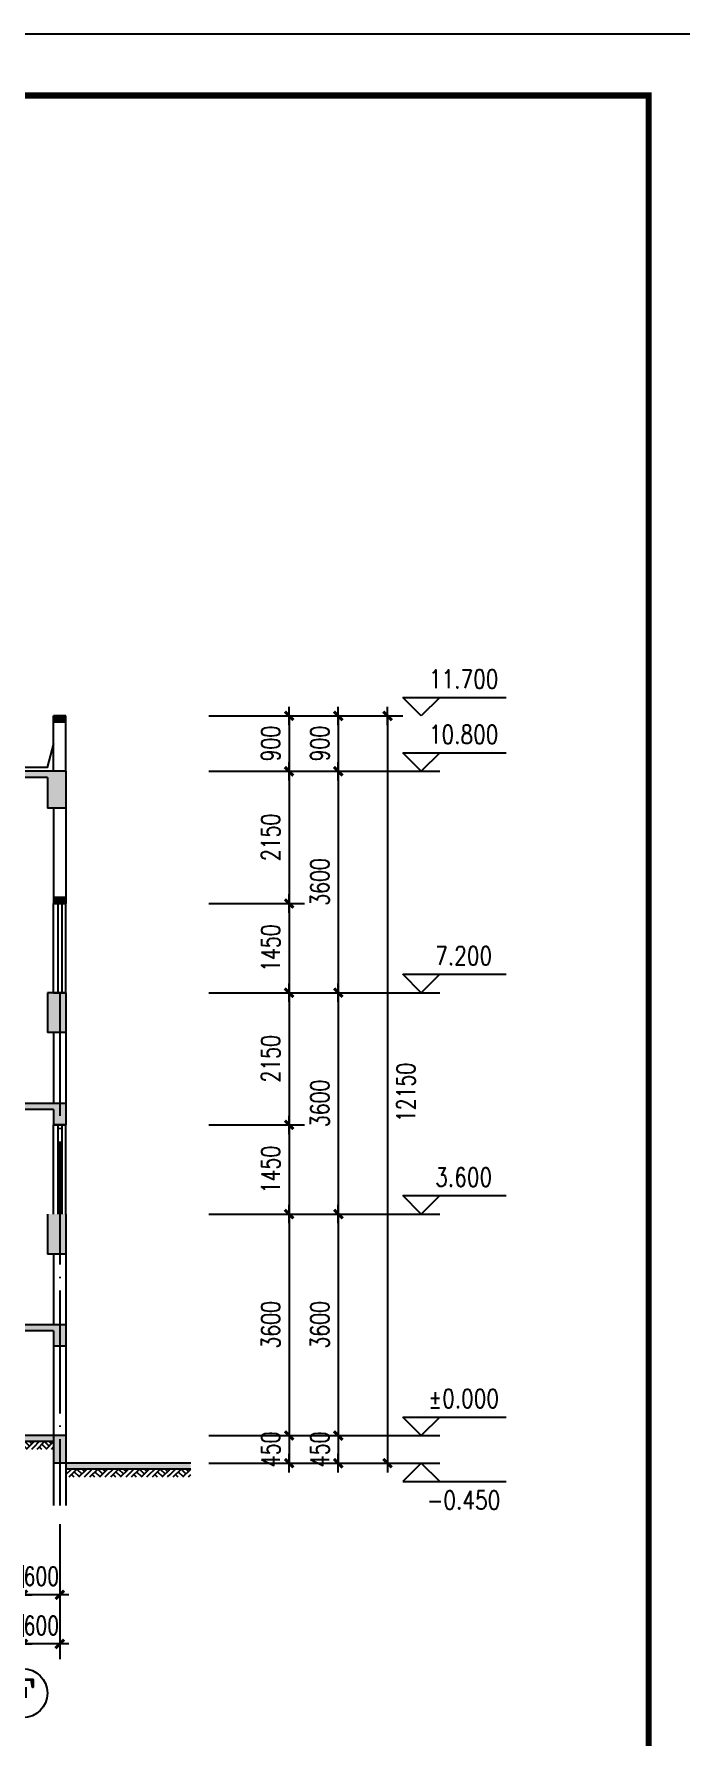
# Model space of a CAD drawing. Extents: x -105837 to 547563, y 466041 to 508041.
# Drawn here: x 298967 to 309488, y 480353 to 508041 of the extents above; entities that cross this region are included whole.
import ezdxf
from ezdxf.enums import TextEntityAlignment as Align

# ---------------------------------------------------------------- set-up
doc = ezdxf.new("R2010")
doc.units = 0
doc.header["$LTSCALE"] = 1000
doc.header["$MEASUREMENT"] = 0
doc.linetypes.add('DOTE', pattern=[2.42, 2, -0.2, 0.02, -0.2])
doc.layers.get('0').update_dxf_attribs({"linetype": 'CONTINUOUS'})
doc.layers.get('DEFPOINTS').update_dxf_attribs({"linetype": 'CONTINUOUS'})
for name, color, linetype in [('AXIS', 3, 'CONTINUOUS'), ('AXIS_TEXT', 7, 'CONTINUOUS'), ('COLUMN', 4, 'CONTINUOUS'), ('DOTE', 1, 'DOTE'), ('PUB_DIM', 3, 'CONTINUOUS'), ('PUB_TITLE', 4, 'CONTINUOUS'), ('t-填充', 8, 'CONTINUOUS'), ('WALL', 255, 'CONTINUOUS'), ('WINDOW', 4, 'CONTINUOUS'), ('WINDOW_TEXT', 7, 'CONTINUOUS')]:
    doc.layers.add(name, color=color, linetype=linetype)
doc.styles.add('COMPLEX', font='COMPLEX.shx')
doc.styles.add('DIM_FONT', font='SIMPLEX.shx', dxfattribs={"width": 0.75})
doc.styles.add('SIMPLEX', font='SIMPLEX.SHX')
doc.dimstyles.new('DIMN', dxfattribs={"dimtxt": 300, "dimasz": 1, "dimexe": 250, "dimexo": 300, "dimgap": 150, "dimtad": 1, "dimdec": 0, "dimzin": 0, "dimdsep": 46, "dimtxsty": 'DIM_FONT', "dimblk": '_DIMX', "dimcen": 0.09, "dimclrt": 7, "dimadec": 0, "dimazin": 0, "dimtfac": 1, "dimtdec": 0, "dimtix": 1, "dimtmove": 2, "dimatfit": 3, "dimldrblk": '_DIMX', "dimfxl": 1, "dimtolj": 1, "dimtzin": 0, "dimarcsym": 0})

# ---------------------------------------------------------------- blocks, each defined once
blk = doc.blocks.new('_DIMX')
blk.add_line((-150, 0), (150, 0))
at = {"const_width": 50}
blk.add_lwpolyline([(-70, -70), (70, 70)], dxfattribs=at)
blk = doc.blocks.new('*D510')
at = {"layer": 'DEFPOINTS', "color": 0, "transparency": 16777216}
for p in [(301933, 496954), (301933, 484804), (304715, 484804)]:
    blk.add_point(p, dxfattribs=at)
at = {"layer": 'PUB_DIM', "color": 0, "lineweight": -2, "transparency": 16777216}
for p, q in [((302233, 496954), (304965, 496954)), ((304715, 496953), (304715, 484805)), ((302233, 484804), (304965, 484804))]:
    blk.add_line(p, q, dxfattribs=at)
for p, rotation in [((304715, 496954), 90), ((304715, 484804), 270)]:
    blk.add_blockref('_DIMX', p, dxfattribs=dict(at, rotation=rotation))
at = {"layer": 'PUB_DIM', "color": 7, "transparency": 16777216, "insert": (305015, 490831), "char_height": 300, "attachment_point": 5, "rotation": 90, "style": 'DIM_FONT'}
blk.add_mtext('\\A1;12150', dxfattribs=at)
blk = doc.blocks.new('*D511')
at = {"layer": 'DEFPOINTS', "color": 0, "transparency": 16777216}
for p in [(298785, 484114), (299385, 484114), (298785, 482665)]:
    blk.add_point(p, dxfattribs=at)
at = {"layer": 'PUB_DIM', "color": 0, "lineweight": -2, "transparency": 16777216}
for p, q in [((298785, 483814), (298785, 482415)), ((299385, 483814), (299385, 482415)), ((298784, 482665), (298783, 482665)), ((299385, 482665), (298785, 482665)), ((299386, 482665), (299387, 482665))]:
    blk.add_line(p, q, dxfattribs=at)
for p, rotation in [((298785, 482665), 5.546887364472372e-12), ((299385, 482665), 180.0000000000055)]:
    blk.add_blockref('_DIMX', p, dxfattribs=dict(at, rotation=rotation))
at = {"layer": 'PUB_DIM', "color": 7, "transparency": 16777216, "insert": (299085, 482965), "char_height": 300, "attachment_point": 5, "style": 'DIM_FONT'}
blk.add_mtext('\\A1;600', dxfattribs=at)
blk = doc.blocks.new('*D512')
at = {"layer": 'DEFPOINTS', "color": 0, "transparency": 16777216}
for p in [(298785, 483314), (299385, 483314), (298785, 481865)]:
    blk.add_point(p, dxfattribs=at)
at = {"layer": 'PUB_DIM', "color": 0, "lineweight": -2, "transparency": 16777216}
for p, q in [((298785, 483014), (298785, 481615)), ((299385, 483014), (299385, 481615)), ((298784, 481865), (298783, 481865)), ((299385, 481865), (298785, 481865)), ((299386, 481865), (299387, 481865))]:
    blk.add_line(p, q, dxfattribs=at)
for p, rotation in [((298785, 481865), 5.546887364472372e-12), ((299385, 481865), 180.0000000000055)]:
    blk.add_blockref('_DIMX', p, dxfattribs=dict(at, rotation=rotation))
at = {"layer": 'PUB_DIM', "color": 7, "transparency": 16777216, "insert": (299085, 482165), "char_height": 300, "attachment_point": 5, "style": 'DIM_FONT'}
blk.add_mtext('\\A1;600', dxfattribs=at)
blk = doc.blocks.new('_axiso')
blk.add_circle((0, 0), 0.5)
at = {"layer": 'AXIS_TEXT', "style": 'COMPLEX', "width": 1.041667}
blk.add_attdef('A', text='', height=0.56, dxfattribs=at).set_placement((-0.25, -0.28), (0.25, -0.28), align=Align.FIT)
blk = doc.blocks.new('*D514')
at = {"layer": 'DEFPOINTS', "color": 0, "transparency": 16777216}
for p in [(301512, 485254), (301512, 484804), (303115, 484804)]:
    blk.add_point(p, dxfattribs=at)
at = {"layer": 'PUB_DIM', "color": 0, "lineweight": -2, "transparency": 16777216}
for p, q in [((301812, 485254), (303365, 485254)), ((303115, 485255), (303115, 485256)), ((303115, 485254), (303115, 484804)), ((301812, 484804), (303365, 484804)), ((303115, 484803), (303115, 484802))]:
    blk.add_line(p, q, dxfattribs=at)
for p, rotation in [((303115, 485254), 270), ((303115, 484804), 90)]:
    blk.add_blockref('_DIMX', p, dxfattribs=dict(at, rotation=rotation))
at = {"layer": 'PUB_DIM', "color": 7, "transparency": 16777216, "insert": (302815, 485029), "char_height": 300, "attachment_point": 5, "rotation": 90, "style": 'DIM_FONT'}
blk.add_mtext('\\A1;450', dxfattribs=at)
blk = doc.blocks.new('*D515')
at = {"layer": 'DEFPOINTS', "color": 0, "transparency": 16777216}
for p in [(301512, 488854), (301512, 485254), (303115, 485254)]:
    blk.add_point(p, dxfattribs=at)
at = {"layer": 'PUB_DIM', "color": 0, "lineweight": -2, "transparency": 16777216}
for p, q in [((301812, 488854), (303365, 488854)), ((303115, 488853), (303115, 485255)), ((301812, 485254), (303365, 485254))]:
    blk.add_line(p, q, dxfattribs=at)
for p, rotation in [((303115, 488854), 90), ((303115, 485254), 270)]:
    blk.add_blockref('_DIMX', p, dxfattribs=dict(at, rotation=rotation))
at = {"layer": 'PUB_DIM', "color": 7, "transparency": 16777216, "insert": (302815, 487054), "char_height": 300, "attachment_point": 5, "rotation": 90, "style": 'DIM_FONT'}
blk.add_mtext('\\A1;3600', dxfattribs=at)
blk = doc.blocks.new('*D516')
at = {"layer": 'DEFPOINTS', "color": 0, "transparency": 16777216}
for p in [(301933, 485254), (301933, 484804), (303915, 484804)]:
    blk.add_point(p, dxfattribs=at)
at = {"layer": 'PUB_DIM', "color": 0, "lineweight": -2, "transparency": 16777216}
for p, q in [((302233, 485254), (304165, 485254)), ((303915, 485255), (303915, 485256)), ((303915, 485254), (303915, 484804)), ((302233, 484804), (304165, 484804)), ((303915, 484803), (303915, 484802))]:
    blk.add_line(p, q, dxfattribs=at)
for p, rotation in [((303915, 485254), 270), ((303915, 484804), 90)]:
    blk.add_blockref('_DIMX', p, dxfattribs=dict(at, rotation=rotation))
at = {"layer": 'PUB_DIM', "color": 7, "transparency": 16777216, "insert": (303615, 485029), "char_height": 300, "attachment_point": 5, "rotation": 90, "style": 'DIM_FONT'}
blk.add_mtext('\\A1;450', dxfattribs=at)
blk = doc.blocks.new('*D517')
at = {"layer": 'DEFPOINTS', "color": 0, "transparency": 16777216}
for p in [(301933, 488854), (301933, 485254), (303915, 485254)]:
    blk.add_point(p, dxfattribs=at)
at = {"layer": 'PUB_DIM', "color": 0, "lineweight": -2, "transparency": 16777216}
for p, q in [((302233, 488854), (304165, 488854)), ((303915, 488853), (303915, 485255)), ((302233, 485254), (304165, 485254))]:
    blk.add_line(p, q, dxfattribs=at)
for p, rotation in [((303915, 488854), 90), ((303915, 485254), 270)]:
    blk.add_blockref('_DIMX', p, dxfattribs=dict(at, rotation=rotation))
at = {"layer": 'PUB_DIM', "color": 7, "transparency": 16777216, "insert": (303615, 487054), "char_height": 300, "attachment_point": 5, "rotation": 90, "style": 'DIM_FONT'}
blk.add_mtext('\\A1;3600', dxfattribs=at)
blk = doc.blocks.new('_WBLK')
for p, q in [((-0.5, 0.5), (0.5, 0.5)), ((0.5, 0.167), (-0.5, 0.167)), ((0.5, -0.167), (-0.5, -0.167)), ((-0.5, -0.5), (0.5, -0.5))]:
    blk.add_line(p, q)
at = {"layer": 'WINDOW_TEXT', "style": 'SIMPLEX', "flags": 9}
blk.add_attdef('A', text='', height=1, dxfattribs=at).set_placement((0, 1.5), align=Align.MIDDLE)
blk = doc.blocks.new('*D518')
at = {"layer": 'DEFPOINTS', "color": 0, "transparency": 16777216}
for p in [(301512, 496954), (301512, 496054), (303115, 496054)]:
    blk.add_point(p, dxfattribs=at)
at = {"layer": 'PUB_DIM', "color": 0, "lineweight": -2, "transparency": 16777216}
for p, q in [((301812, 496954), (303365, 496954)), ((303115, 496953), (303115, 496055)), ((301812, 496054), (303365, 496054))]:
    blk.add_line(p, q, dxfattribs=at)
for p, rotation in [((303115, 496954), 90), ((303115, 496054), 270)]:
    blk.add_blockref('_DIMX', p, dxfattribs=dict(at, rotation=rotation))
at = {"layer": 'PUB_DIM', "color": 7, "transparency": 16777216, "insert": (302815, 496504), "char_height": 300, "attachment_point": 5, "rotation": 90, "style": 'DIM_FONT'}
blk.add_mtext('\\A1;900', dxfattribs=at)
blk = doc.blocks.new('*D519')
at = {"layer": 'DEFPOINTS', "color": 0, "transparency": 16777216}
for p in [(301512, 496054), (301512, 493904), (303115, 493904)]:
    blk.add_point(p, dxfattribs=at)
at = {"layer": 'PUB_DIM', "color": 0, "lineweight": -2, "transparency": 16777216}
for p, q in [((301812, 496054), (303365, 496054)), ((303115, 496053), (303115, 493905)), ((301812, 493904), (303365, 493904))]:
    blk.add_line(p, q, dxfattribs=at)
for p, rotation in [((303115, 496054), 90), ((303115, 493904), 270)]:
    blk.add_blockref('_DIMX', p, dxfattribs=dict(at, rotation=rotation))
at = {"layer": 'PUB_DIM', "color": 7, "transparency": 16777216, "insert": (302815, 494979), "char_height": 300, "attachment_point": 5, "rotation": 90, "style": 'DIM_FONT'}
blk.add_mtext('\\A1;2150', dxfattribs=at)
blk = doc.blocks.new('*D520')
at = {"layer": 'DEFPOINTS', "color": 0, "transparency": 16777216}
for p in [(301933, 496954), (301933, 496054), (303915, 496054)]:
    blk.add_point(p, dxfattribs=at)
at = {"layer": 'PUB_DIM', "color": 0, "lineweight": -2, "transparency": 16777216}
for p, q in [((302233, 496954), (304165, 496954)), ((303915, 496953), (303915, 496055)), ((302233, 496054), (304165, 496054))]:
    blk.add_line(p, q, dxfattribs=at)
for p, rotation in [((303915, 496954), 90), ((303915, 496054), 270)]:
    blk.add_blockref('_DIMX', p, dxfattribs=dict(at, rotation=rotation))
at = {"layer": 'PUB_DIM', "color": 7, "transparency": 16777216, "insert": (303615, 496504), "char_height": 300, "attachment_point": 5, "rotation": 90, "style": 'DIM_FONT'}
blk.add_mtext('\\A1;900', dxfattribs=at)
blk = doc.blocks.new('*D521')
at = {"layer": 'DEFPOINTS', "color": 0, "transparency": 16777216}
for p in [(301512, 490304), (301512, 488854), (303115, 488854)]:
    blk.add_point(p, dxfattribs=at)
at = {"layer": 'PUB_DIM', "color": 0, "lineweight": -2, "transparency": 16777216}
for p, q in [((301812, 490304), (303365, 490304)), ((303115, 490303), (303115, 488855)), ((301812, 488854), (303365, 488854))]:
    blk.add_line(p, q, dxfattribs=at)
for p, rotation in [((303115, 490304), 90), ((303115, 488854), 270)]:
    blk.add_blockref('_DIMX', p, dxfattribs=dict(at, rotation=rotation))
at = {"layer": 'PUB_DIM', "color": 7, "transparency": 16777216, "insert": (302815, 489579), "char_height": 300, "attachment_point": 5, "rotation": 90, "style": 'DIM_FONT'}
blk.add_mtext('\\A1;1450', dxfattribs=at)
blk = doc.blocks.new('*D522')
at = {"layer": 'DEFPOINTS', "color": 0, "transparency": 16777216}
for p in [(301512, 492454), (301512, 490304), (303115, 490304)]:
    blk.add_point(p, dxfattribs=at)
at = {"layer": 'PUB_DIM', "color": 0, "lineweight": -2, "transparency": 16777216}
for p, q in [((301812, 492454), (303365, 492454)), ((303115, 492453), (303115, 490305)), ((301812, 490304), (303365, 490304))]:
    blk.add_line(p, q, dxfattribs=at)
for p, rotation in [((303115, 492454), 90), ((303115, 490304), 270)]:
    blk.add_blockref('_DIMX', p, dxfattribs=dict(at, rotation=rotation))
at = {"layer": 'PUB_DIM', "color": 7, "transparency": 16777216, "insert": (302815, 491379), "char_height": 300, "attachment_point": 5, "rotation": 90, "style": 'DIM_FONT'}
blk.add_mtext('\\A1;2150', dxfattribs=at)
blk = doc.blocks.new('*D523')
at = {"layer": 'DEFPOINTS', "color": 0, "transparency": 16777216}
for p in [(301933, 492454), (301933, 488854), (303915, 488854)]:
    blk.add_point(p, dxfattribs=at)
at = {"layer": 'PUB_DIM', "color": 0, "lineweight": -2, "transparency": 16777216}
for p, q in [((302233, 492454), (304165, 492454)), ((303915, 492453), (303915, 488855)), ((302233, 488854), (304165, 488854))]:
    blk.add_line(p, q, dxfattribs=at)
for p, rotation in [((303915, 492454), 90), ((303915, 488854), 270)]:
    blk.add_blockref('_DIMX', p, dxfattribs=dict(at, rotation=rotation))
at = {"layer": 'PUB_DIM', "color": 7, "transparency": 16777216, "insert": (303615, 490654), "char_height": 300, "attachment_point": 5, "rotation": 90, "style": 'DIM_FONT'}
blk.add_mtext('\\A1;3600', dxfattribs=at)
blk = doc.blocks.new('*D524')
at = {"layer": 'DEFPOINTS', "color": 0, "transparency": 16777216}
for p in [(301512, 493904), (301512, 492454), (303115, 492454)]:
    blk.add_point(p, dxfattribs=at)
at = {"layer": 'PUB_DIM', "color": 0, "lineweight": -2, "transparency": 16777216}
for p, q in [((301812, 493904), (303365, 493904)), ((303115, 493903), (303115, 492455)), ((301812, 492454), (303365, 492454))]:
    blk.add_line(p, q, dxfattribs=at)
for p, rotation in [((303115, 493904), 90), ((303115, 492454), 270)]:
    blk.add_blockref('_DIMX', p, dxfattribs=dict(at, rotation=rotation))
at = {"layer": 'PUB_DIM', "color": 7, "transparency": 16777216, "insert": (302815, 493179), "char_height": 300, "attachment_point": 5, "rotation": 90, "style": 'DIM_FONT'}
blk.add_mtext('\\A1;1450', dxfattribs=at)
blk = doc.blocks.new('*D525')
at = {"layer": 'DEFPOINTS', "color": 0, "transparency": 16777216}
for p in [(301933, 496054), (301933, 492454), (303915, 492454)]:
    blk.add_point(p, dxfattribs=at)
at = {"layer": 'PUB_DIM', "color": 0, "lineweight": -2, "transparency": 16777216}
for p, q in [((302233, 496054), (304165, 496054)), ((303915, 496053), (303915, 492455)), ((302233, 492454), (304165, 492454))]:
    blk.add_line(p, q, dxfattribs=at)
for p, rotation in [((303915, 496054), 90), ((303915, 492454), 270)]:
    blk.add_blockref('_DIMX', p, dxfattribs=dict(at, rotation=rotation))
at = {"layer": 'PUB_DIM', "color": 7, "transparency": 16777216, "insert": (303615, 494254), "char_height": 300, "attachment_point": 5, "rotation": 90, "style": 'DIM_FONT'}
blk.add_mtext('\\A1;3600', dxfattribs=at)
blk = doc.blocks.new('$LinePat$素土夯实')
at = {"color": 0}
for p, q in [((0, -210), (210, 0)), ((120, -300), (420, 0)), ((420, 0), (608, -188)), ((495, -300), (795, 0)), ((615, 0), (705, -90)), ((210, -210), (300, -300)), ((315, -105), (502, -293)), ((705, -300), (795, -210))]:
    blk.add_line(p, q, dxfattribs=at)

msp = doc.modelspace()

# ---------------------------------------------------------------- hatches: boundary and pattern name
at = {"layer": 't-填充'}
for points in [[(299485.16555, 496954.42051), (299485.16555, 496854.42051), (299285.16555, 496854.42051), (299285.16555, 496954.42051)], [(299185.16555, 495954.42051), (291785.16555, 495954.42051), (291785.16555, 495454.42051), (291485.16555, 495454.42051), (291485.16555, 496054.42051), (293285.16555, 496054.42051), (299485.16555, 496054.42051), (299485.16555, 495454.42051), (299185.16555, 495454.42051)], [(299485.16555, 494004.42051), (299485.16555, 493904.42051), (299285.16555, 493904.42051), (299285.16555, 494004.42051)], [(299185.16555, 492454.42051), (299485.16555, 492454.42051), (299485.16555, 491804.42051), (299185.16555, 491804.42051)], [(299185.16555, 488854.42051), (299485.16555, 488854.42051), (299485.16555, 488204.42051), (299185.16555, 488204.42051)]]:
    msp.add_hatch(color=256, dxfattribs=at).paths.add_polyline_path(points)
h = msp.add_hatch(color=256, dxfattribs=at)
h.paths.add_polyline_path([(299385.16555, 490654.42051), (299485.16555, 490654.42051), (299485.16555, 490304.42051), (299385.16555, 490304.42051)])
h.paths.add_polyline_path([(299385.16555, 490304.42051), (299285.16555, 490304.42051), (299285.16555, 490554.42051), (298785.16555, 490554.42051), (298785.16555, 490654.42051), (299385.16555, 490654.42051)])
h.paths.add_polyline_path([(298785.16555, 490654.42051), (298785.16555, 490554.42051), (297135.16555, 490554.42051), (297135.16555, 490304.42051), (296885.16555, 490304.42051), (296885.16555, 490654.42051)])
h = msp.add_hatch(color=256, dxfattribs=at)
h.paths.add_polyline_path([(299385.16555, 487054.42051), (299485.16555, 487054.42051), (299485.16555, 486704.42051), (299385.16555, 486704.42051)])
h.paths.add_polyline_path([(299385.16555, 486704.42051), (299285.16555, 486704.42051), (299285.16555, 486954.42051), (298785.16555, 486954.42051), (298785.16555, 487054.42051), (299385.16555, 487054.42051)])
h.paths.add_polyline_path([(297135.16555, 486954.42051), (297135.16555, 486704.42051), (296885.16555, 486704.42051), (296885.16555, 487054.42051), (298785.16555, 487054.42051), (298785.16555, 486954.42051)])
h = msp.add_hatch(color=256, dxfattribs=at)
h.paths.add_polyline_path([(299285.16555, 485154.42051), (298785.16555, 485154.42051), (298785.16555, 485254.42051), (299285.16555, 485254.42051)])
h.paths.add_polyline_path([(298785.16555, 485254.42051), (298785.16555, 485154.42051), (291585.16555, 485154.42051), (291585.16555, 485254.42051), (291685.16555, 485254.42051)])
h = msp.add_hatch(color=256, dxfattribs=at)
h.paths.add_polyline_path([(299485.16555, 484804.42051), (301516.49468, 484804.42051), (301516.49468, 484704.42051), (299485.16555, 484704.42051)])
h.paths.add_polyline_path([(299285.16555, 485254.42051), (299485.16555, 485254.42051), (299485.16555, 484804.42051), (299285.16555, 484804.42051)])

# ---------------------------------------------------------------- linework, layer by layer
msp.add_lwpolyline([(299285.16555, 496504.42051), (299177.85171, 496116.57208), (291826.35565, 496116.57208), (291685.16555, 496504.42051)])
at = {"layer": 'DOTE'}
msp.add_line((299385.16555, 492454.42051), (299385.16555, 484113.70054), dxfattribs=at)
at = {"layer": 'PUB_DIM'}
for p, q in [((305265.44686, 496954.42051), (304965.44686, 497254.42051)), ((304965.44686, 497254.42051), (305565.44686, 497254.42051)), ((305265.44686, 497254.42051), (306642.58972, 497254.42051)), ((305565.44686, 497254.42051), (305265.44686, 496954.42051)), ((303365.44686, 496954.42051), (304765.44686, 496954.42051)), ((305265.44686, 496054.42051), (304965.44686, 496354.42051)), ((304965.44686, 496354.42051), (305565.44686, 496354.42051)), ((305265.44686, 496354.42051), (306642.58972, 496354.42051)), ((305565.44686, 496354.42051), (305265.44686, 496054.42051)), ((303365.44686, 496054.42051), (304765.44686, 496054.42051)), ((304165.44686, 496054.42051), (305565.44686, 496054.42051)), ((305265.44686, 492454.42051), (304965.44686, 492754.42051)), ((304965.44686, 492754.42051), (305565.44686, 492754.42051)), ((305265.44686, 492754.42051), (306642.58972, 492754.42051)), ((305565.44686, 492754.42051), (305265.44686, 492454.42051)), ((304165.44686, 492454.42051), (305565.44686, 492454.42051)), ((305265.44686, 488854.42051), (304965.44686, 489154.42051)), ((304965.44686, 489154.42051), (305565.44686, 489154.42051)), ((305265.44686, 489154.42051), (306642.58972, 489154.42051)), ((305565.44686, 489154.42051), (305265.44686, 488854.42051)), ((304165.44686, 488854.42051), (305565.44686, 488854.42051)), ((304165.44686, 488854.42051), (305565.44686, 488854.42051)), ((304965.44686, 485554.42051), (305565.44686, 485554.42051)), ((305265.44686, 485254.42051), (304965.44686, 485554.42051)), ((305265.44686, 485554.42051), (306642.58972, 485554.42051)), ((305565.44686, 485554.42051), (305265.44686, 485254.42051)), ((304165.44686, 485254.42051), (305565.44686, 485254.42051)), ((305265.44686, 484804.42051), (304965.44686, 484504.42051)), ((304965.44686, 484804.42051), (305565.44686, 484804.42051)), ((305565.44686, 484504.42051), (305265.44686, 484804.42051)), ((304965.44686, 484504.42051), (305565.44686, 484504.42051)), ((305265.44686, 484504.42051), (306642.58972, 484504.42051))]:
    msp.add_line(p, q, dxfattribs=at)
at = {"layer": 'PUB_TITLE'}
msp.add_lwpolyline([(250563.01576, 466040.74173), (309963.01576, 466040.74173), (309963.01576, 508040.74173), (250563.01576, 508040.74173)], close=True, dxfattribs=at)
at = {"layer": 'PUB_TITLE', "const_width": 100}
msp.add_lwpolyline([(251563.01576, 467040.74173), (308963.01576, 467040.74173), (308963.01576, 507040.74173), (251563.01576, 507040.74173)], close=True, dxfattribs=at)
at = {"layer": 'WALL', "linetype": 'Continuous'}
for p, q in [((299285.16555, 496054.42051), (299285.16555, 496954.42051)), ((299485.16555, 496954.42051), (299285.16555, 496954.42051)), ((299485.16555, 496854.42051), (299285.16555, 496854.42051)), ((299485.16555, 496054.42051), (299485.16555, 496954.42051)), ((299485.16555, 496054.42051), (291485.16555, 496054.42051)), ((299185.16555, 495954.42051), (291785.16555, 495954.42051)), ((299485.16555, 496054.42051), (299185.16555, 496054.42051)), ((299185.16555, 495954.42051), (299185.16555, 495454.42051)), ((299485.16555, 496054.42051), (299485.16555, 493904.42051)), ((299485.16555, 495454.42051), (299185.16555, 495454.42051)), ((299285.16555, 495454.42051), (299285.16555, 493904.42051)), ((299485.16555, 494004.42051), (299285.16555, 494004.42051)), ((299485.16555, 493904.42051), (299285.16555, 493904.42051)), ((299485.16555, 492454.42051), (299185.16555, 492454.42051)), ((299185.16555, 492454.42051), (299185.16555, 491804.42051)), ((299485.16555, 492454.42051), (299185.16555, 492454.42051)), ((299485.16555, 492454.42051), (299485.16555, 490304.42051)), ((299485.16555, 491804.42051), (299185.16555, 491804.42051)), ((299285.16555, 491804.42051), (299285.16555, 490654.42051)), ((299485.16555, 490654.42051), (296885.16555, 490654.42051)), ((299285.16555, 490554.42051), (297135.16555, 490554.42051)), ((299285.16555, 490554.42051), (299285.16555, 490304.42051)), ((299485.16555, 490304.42051), (299285.16555, 490304.42051)), ((299185.16555, 488854.42051), (299185.16555, 488204.42051)), ((299485.16555, 488854.42051), (299485.16555, 484113.70054)), ((299485.16555, 488204.42051), (299185.16555, 488204.42051)), ((299285.16555, 488204.42051), (299285.16555, 487054.42051)), ((299485.16555, 487054.42051), (296885.16555, 487054.42051)), ((299285.16555, 486954.42051), (297135.16555, 486954.42051)), ((299285.16555, 486954.42051), (299285.16555, 484113.70054)), ((299485.16555, 486704.42051), (299285.16555, 486704.42051)), ((299285.16555, 485154.42051), (282085.16555, 485154.42051)), ((299485.16555, 485254.42051), (283885.16555, 485254.42051)), ((299485.16555, 484804.42051), (299285.16555, 484804.42051)), ((301516.49468, 484804.42051), (299485.16555, 484804.42051)), ((301516.49468, 484704.42051), (299485.16555, 484704.42051))]:
    msp.add_line(p, q, dxfattribs=at)
at = {"layer": 'WALL'}
for p, q in [((299285.16555, 493904.42051), (299485.16555, 493904.42051)), ((299285.16555, 492454.42051), (299485.16555, 492454.42051)), ((299285.16555, 490304.42051), (299485.16555, 490304.42051))]:
    msp.add_line(p, q, dxfattribs=at)

# ---------------------------------------------------------------- block references
at = {"layer": 'AXIS'}
ref = msp.add_blockref('_axiso', (298785.16555, 481065.38331), dxfattribs=dict(at, xscale=800, yscale=800, zscale=800))
ref.add_attrib('A', 'F', dxfattribs={"layer": 'AXIS_TEXT', "height": 448, "style": 'COMPLEX', "width": 1.171875}).set_placement((298585.16555, 480841.38331), (298985.16555, 480841.38331), align=Align.FIT)
at = {"layer": 'COLUMN', "color": 8, "yscale": 0.4, "zscale": 0.4}
for p, xscale, rotation in [((298648.12852, 485154.42051), 0.4006522245510086, 359.9999999999954), ((298966.64704, 485154.42051), 0.4006522245510086, 359.9999999999954), ((299485.16555, 484704.42051), 0.4258551632079013, 359.9999999999984), ((299823.72041, 484704.42051), 0.4258551632079013, 359.9999999999984), ((300162.27526, 484704.42051), 0.4258551632079013, 359.9999999999984), ((300500.83012, 484704.42051), 0.4258551632079013, 359.9999999999984), ((300839.38497, 484704.42051), 0.4258551632079013, 359.9999999999984), ((301177.93983, 484704.42051), 0.4258551632079013, 359.9999999999984)]:
    msp.add_blockref('$LinePat$素土夯实', p, dxfattribs=dict(at, xscale=xscale, rotation=rotation))
at = {"layer": 'WINDOW', "xscale": -1449.999999999942, "yscale": 199.9999999998836, "zscale": 1449.999999999942, "rotation": 270}
for p in [(299385.16555, 493179.42051), (299385.16555, 489579.42051)]:
    msp.add_blockref('_WBLK', p, dxfattribs=at)

# ---------------------------------------------------------------- texts
at = {"layer": 'PUB_DIM', "color": 7, "style": 'DIM_FONT', "width": 0.8}
for s, p in [('11.700', (305954.01829, 497554.42051)), ('10.800', (305954.01829, 496654.42051)), ('7.200', (305954.01829, 493054.42051)), ('3.600', (305954.01829, 489454.42051)), ('%%p0.000', (305954.01829, 485854.42051)), ('-0.450', (305954.01829, 484204.42051))]:
    msp.add_text(s, height=300, dxfattribs=at).set_placement(p, align=Align.MIDDLE)

# ---------------------------------------------------------------- dimensions: what is measured, and where the dimension line sits
at = {"layer": 'PUB_DIM'}
for p1, p2, distance, picture, middle in [((301511.90101, 496954.42051), (301511.90101, 496054.42051), 1603.54586, '*D518', (302815.44686, 496504.42051)), ((301932.95933, 496954.42051), (301932.95933, 496054.42051), 1982.48753, '*D520', (303615.44686, 496504.42051)), ((301511.90101, 496054.42051), (301511.90101, 493904.42051), 1603.54586, '*D519', (302815.44686, 494979.42051)), ((301932.95933, 496054.42051), (301932.95933, 492454.42051), 1982.48753, '*D525', (303615.44686, 494254.42051)), ((301511.90101, 493904.42051), (301511.90101, 492454.42051), 1603.54586, '*D524', (302815.44686, 493179.42051)), ((301511.90101, 492454.42051), (301511.90101, 490304.42051), 1603.54586, '*D522', (302815.44686, 491379.42051)), ((301932.95933, 492454.42051), (301932.95933, 488854.42051), 1982.48753, '*D523', (303615.44686, 490654.42051)), ((301511.90101, 490304.42051), (301511.90101, 488854.42051), 1603.54586, '*D521', (302815.44686, 489579.42051)), ((301511.90101, 488854.42051), (301511.90101, 485254.42051), 1603.54586, '*D515', (302815.44686, 487054.42051)), ((301932.95933, 488854.42051), (301932.95933, 485254.42051), 1982.48753, '*D517', (303615.44686, 487054.42051)), ((301511.90101, 485254.42051), (301511.90101, 484804.42051), 1603.54586, '*D514', (302815.44686, 485029.42051)), ((301932.95933, 485254.42051), (301932.95933, 484804.42051), 1982.48753, '*D516', (303615.44686, 485029.42051)), ((299385.16555, 484113.70054), (298785.16555, 484113.70054), 1448.31723, '*D511', (299085.16555, 482965.38331)), ((299385.16555, 483313.70054), (298785.16555, 483313.70054), 1448.31723, '*D512', (299085.16555, 482165.38331))]:
    dim = msp.add_aligned_dim(p1=p1, p2=p2, distance=distance, dimstyle='DIMN', dxfattribs=at)
    dim.commit()
    dim.dimension.update_dxf_attribs({"geometry": picture, "text_midpoint": middle})
dim = msp.add_linear_dim(base=(304715.44686, 484804.42051), p1=(301932.95933, 496954.42051), p2=(301932.95933, 484804.42051), angle=270, dimstyle='DIMN', dxfattribs=at)
dim.commit()
dim.dimension.update_dxf_attribs({"geometry": '*D510', "text_midpoint": (305015.44686, 490830.73444), "dimtype": 129})

doc.saveas('drawing.dxf')
